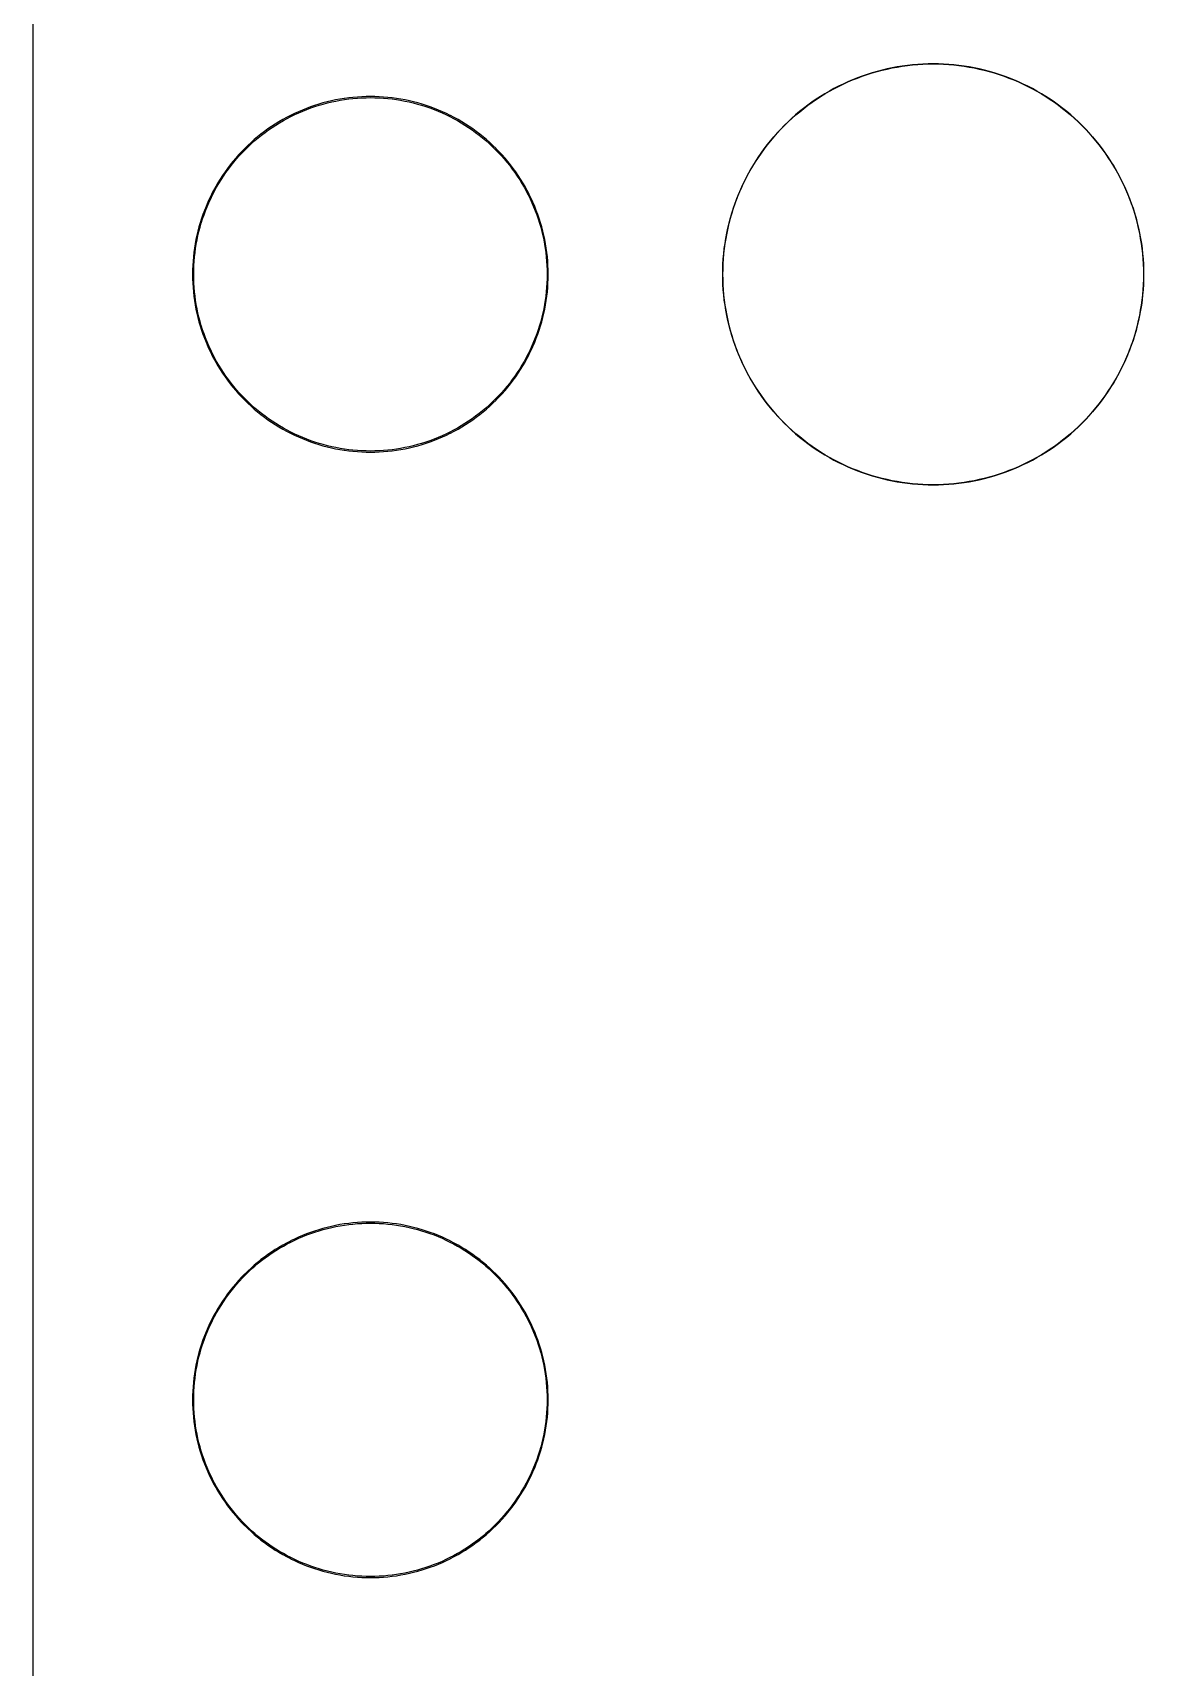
# Model space of a CAD drawing. Extents: x 6 to 66, y 0 to 129.
# Drawn here: x 5.58 to 30.98, y 58.62 to 95.51 of the extents above; entities that cross this region are included whole.
import ezdxf

# ---------------------------------------------------------------- set-up
doc = ezdxf.new("R2010")
doc.units = 0

msp = doc.modelspace()

# ---------------------------------------------------------------- linework, layer by layer
at = {"color": 5, "true_color": 0x0000ff}
msp.add_polyline3d([(66.20408, 0.3175, 0), (66.20408, 128.81762, 0), (5.58393, 128.81762, 0), (5.58393, 0.3175, 0), (66.20408, 0.3175, 0)], close=True, dxfattribs=at)
at = {"color": 34, "true_color": 0x008000}
for points in [[(5.58394, 0.3175, 0), (66.20408, 0.3175, 0), (66.20408, 128.81762, 0), (5.58394, 128.81762, 0), (5.58394, 0.3175, 0)], [(25.78734, 94.80727, 0), (25.67076, 94.80296, 0), (25.55443, 94.79584, 0), (25.43835, 94.78594, 0), (25.32253, 94.77298, 0), (25.20696, 94.75749, 0), (25.20656, 94.75743, 0), (25.09191, 94.73895, 0), (25.09189, 94.73895, 0), (25.0915, 94.73888, 0), (24.97695, 94.71755, 0), (24.8629, 94.69342, 0), (24.74936, 94.66649, 0), (24.63659, 94.63678, 0), (24.52457, 94.60426, 0), (24.41357, 94.56896, 0), (24.30334, 94.53111, 0), (24.19412, 94.49047, 0), (24.08566, 94.44704, 0), (23.97873, 94.40132, 0), (23.87255, 94.3528, 0), (23.76791, 94.3015, 0), (23.76755, 94.30132, 0), (23.66392, 94.24772, 0), (23.56181, 94.19133, 0), (23.46123, 94.13266, 0), (23.36191, 94.0717, 0), (23.26412, 94.00795, 0), (23.16811, 93.94216, 0), (23.07362, 93.87383, 0), (22.98091, 93.80322, 0), (22.88973, 93.73032, 0), (22.80057, 93.65539, 0), (22.7132, 93.57818, 0), (22.62785, 93.49868, 0), (22.54429, 93.4174, 0), (22.54401, 93.41712, 0), (22.46273, 93.33355, 0), (22.38323, 93.24821, 0), (22.30601, 93.16083, 0), (22.23108, 93.07168, 0), (22.15818, 92.98049, 0), (22.08757, 92.88778, 0), (22.01924, 92.79329, 0), (21.95346, 92.69728, 0), (21.8897, 92.59949, 0), (21.82874, 92.50018, 0), (21.77007, 92.39959, 0), (21.71368, 92.29748, 0), (21.7135, 92.29713, 0), (21.66009, 92.19385, 0), (21.65991, 92.1935, 0), (21.6086, 92.08885, 0), (21.56009, 91.98268, 0), (21.51437, 91.87574, 0), (21.47093, 91.76729, 0), (21.43029, 91.65807, 0), (21.39245, 91.54783, 0), (21.35714, 91.43683, 0), (21.32463, 91.32482, 0), (21.29491, 91.21204, 0), (21.26799, 91.0985, 0), (21.24386, 90.98446, 0), (21.24379, 90.98407, 0), (21.22252, 90.8699, 0), (21.22246, 90.86951, 0), (21.22246, 90.86949, 0), (21.20398, 90.75484, 0), (21.20391, 90.75445, 0), (21.18842, 90.63888, 0), (21.17547, 90.52305, 0), (21.16556, 90.40698, 0), (21.15845, 90.29064, 0), (21.15413, 90.17406, 0), (21.15261, 90.05747, 0), (21.15413, 89.94089, 0), (21.15845, 89.8243, 0), (21.16556, 89.70797, 0), (21.17547, 89.59189, 0), (21.18842, 89.47607, 0), (21.20391, 89.3605, 0), (21.20398, 89.3601, 0), (21.22252, 89.24504, 0), (21.24386, 89.13049, 0), (21.26799, 89.01644, 0), (21.29491, 88.9029, 0), (21.32463, 88.79013, 0), (21.35714, 88.67811, 0), (21.39245, 88.56712, 0), (21.43029, 88.45688, 0), (21.47093, 88.34766, 0), (21.51437, 88.2392, 0), (21.56009, 88.13227, 0), (21.6086, 88.0261, 0), (21.60878, 88.02574, 0), (21.65991, 87.92145, 0), (21.66009, 87.92109, 0), (21.71368, 87.81746, 0), (21.77007, 87.71535, 0), (21.82874, 87.61477, 0), (21.8897, 87.51546, 0), (21.95346, 87.41767, 0), (22.01924, 87.32165, 0), (22.08757, 87.22717, 0), (22.15818, 87.13446, 0), (22.23108, 87.04327, 0), (22.30601, 86.95412, 0), (22.38323, 86.86674, 0), (22.46273, 86.7814, 0), (22.54401, 86.69783, 0), (22.54429, 86.69755, 0), (22.62785, 86.61627, 0), (22.7132, 86.53677, 0), (22.80057, 86.45955, 0), (22.88973, 86.38462, 0), (22.98091, 86.31172, 0), (23.07362, 86.24111, 0), (23.16811, 86.17279, 0), (23.26412, 86.107, 0), (23.36191, 86.04325, 0), (23.46123, 85.98229, 0), (23.56181, 85.92361, 0), (23.66392, 85.86722, 0), (23.66427, 85.86704, 0), (23.76755, 85.81363, 0), (23.76791, 85.81345, 0), (23.87255, 85.76214, 0), (23.97873, 85.71363, 0), (24.08566, 85.66791, 0), (24.19412, 85.62447, 0), (24.30334, 85.58383, 0), (24.41357, 85.54599, 0), (24.52457, 85.51068, 0), (24.63659, 85.47817, 0), (24.74936, 85.44845, 0), (24.8629, 85.42153, 0), (24.97695, 85.3974, 0), (25.0915, 85.37606, 0), (25.20656, 85.35752, 0), (25.20696, 85.35746, 0), (25.32253, 85.34196, 0), (25.43835, 85.32901, 0), (25.55443, 85.3191, 0), (25.67076, 85.31199, 0), (25.78734, 85.30767, 0), (25.90393, 85.30615, 0), (26.02052, 85.30767, 0), (26.1371, 85.31199, 0), (26.25344, 85.3191, 0), (26.36951, 85.32901, 0), (26.48534, 85.34196, 0), (26.60091, 85.35746, 0), (26.6013, 85.35752, 0), (26.71636, 85.37606, 0), (26.83092, 85.3974, 0), (26.94496, 85.42153, 0), (27.0585, 85.44845, 0), (27.17128, 85.47817, 0), (27.28329, 85.51068, 0), (27.39429, 85.54599, 0), (27.50452, 85.58383, 0), (27.61374, 85.62447, 0), (27.7222, 85.66791, 0), (27.82914, 85.71363, 0), (27.93531, 85.76214, 0), (28.03996, 85.81345, 0), (28.04031, 85.81363, 0), (28.14359, 85.86704, 0), (28.14394, 85.86722, 0), (28.24605, 85.92361, 0), (28.34663, 85.98229, 0), (28.44595, 86.04325, 0), (28.54374, 86.107, 0), (28.63975, 86.17279, 0), (28.73424, 86.24111, 0), (28.82695, 86.31172, 0), (28.91813, 86.38462, 0), (29.00729, 86.45955, 0), (29.09466, 86.53677, 0), (29.18001, 86.61627, 0), (29.26357, 86.69755, 0), (29.26385, 86.69783, 0), (29.34513, 86.7814, 0), (29.42464, 86.86674, 0), (29.50185, 86.95412, 0), (29.57678, 87.04327, 0), (29.64968, 87.13446, 0), (29.72029, 87.22717, 0), (29.78862, 87.32165, 0), (29.8544, 87.41767, 0), (29.91816, 87.51546, 0), (29.97912, 87.61477, 0), (30.03779, 87.71535, 0), (30.09418, 87.81746, 0), (30.14777, 87.92109, 0), (30.14795, 87.92145, 0), (30.19908, 88.02574, 0), (30.19926, 88.0261, 0), (30.24778, 88.13227, 0), (30.2935, 88.2392, 0), (30.33693, 88.34766, 0), (30.37757, 88.45688, 0), (30.41542, 88.56712, 0), (30.45072, 88.67811, 0), (30.48323, 88.79013, 0), (30.51295, 88.9029, 0), (30.53988, 89.01644, 0), (30.56401, 89.13049, 0), (30.58534, 89.24504, 0), (30.58541, 89.24543, 0), (30.58541, 89.24545, 0), (30.60388, 89.3601, 0), (30.60395, 89.3605, 0), (30.61944, 89.47607, 0), (30.6324, 89.59189, 0), (30.6423, 89.70797, 0), (30.64941, 89.8243, 0), (30.65373, 89.94089, 0), (30.65526, 90.05747, 0), (30.65373, 90.17406, 0), (30.64941, 90.29064, 0), (30.6423, 90.40698, 0), (30.6324, 90.52305, 0), (30.61944, 90.63888, 0), (30.60395, 90.75445, 0), (30.60388, 90.75484, 0), (30.58541, 90.86949, 0), (30.58541, 90.86951, 0), (30.58534, 90.8699, 0), (30.56401, 90.98446, 0), (30.53988, 91.0985, 0), (30.51295, 91.21204, 0), (30.48323, 91.32482, 0), (30.45072, 91.43683, 0), (30.41542, 91.54783, 0), (30.37757, 91.65807, 0), (30.33693, 91.76729, 0), (30.2935, 91.87574, 0), (30.24778, 91.98268, 0), (30.19926, 92.08885, 0), (30.14795, 92.1935, 0), (30.14777, 92.19385, 0), (30.09436, 92.29713, 0), (30.09418, 92.29748, 0), (30.03779, 92.39959, 0), (29.97912, 92.50018, 0), (29.91816, 92.59949, 0), (29.8544, 92.69728, 0), (29.78862, 92.79329, 0), (29.72029, 92.88778, 0), (29.64968, 92.98049, 0), (29.57678, 93.07168, 0), (29.50185, 93.16083, 0), (29.42464, 93.24821, 0), (29.34513, 93.33355, 0), (29.26385, 93.41712, 0), (29.26357, 93.4174, 0), (29.18001, 93.49868, 0), (29.09466, 93.57818, 0), (29.00729, 93.65539, 0), (28.91813, 93.73032, 0), (28.82695, 93.80322, 0), (28.73424, 93.87383, 0), (28.63975, 93.94216, 0), (28.54374, 94.00795, 0), (28.44595, 94.0717, 0), (28.34663, 94.13266, 0), (28.24605, 94.19133, 0), (28.14394, 94.24772, 0), (28.04031, 94.30132, 0), (28.03996, 94.3015, 0), (27.93531, 94.3528, 0), (27.82914, 94.40132, 0), (27.7222, 94.44704, 0), (27.61374, 94.49047, 0), (27.50452, 94.53111, 0), (27.39429, 94.56896, 0), (27.28329, 94.60426, 0), (27.17128, 94.63678, 0), (27.0585, 94.66649, 0), (26.94496, 94.69342, 0), (26.83092, 94.71755, 0), (26.71636, 94.73888, 0), (26.71597, 94.73895, 0), (26.71595, 94.73895, 0), (26.6013, 94.75743, 0), (26.60091, 94.75749, 0), (26.48534, 94.77298, 0), (26.36951, 94.78594, 0), (26.25344, 94.79584, 0), (26.1371, 94.80296, 0), (26.02052, 94.80727, 0), (25.90393, 94.8088, 0), (25.78734, 94.80727, 0)], [(26.1371, 85.31453, 0), (26.02052, 85.31021, 0), (25.90393, 85.30869, 0), (25.78734, 85.31021, 0), (25.67076, 85.31453, 0), (25.55443, 85.32164, 0), (25.43835, 85.33155, 0), (25.32253, 85.3445, 0), (25.20696, 85.36, 0), (25.20694, 85.36, 0), (25.09229, 85.37848, 0), (24.97773, 85.39981, 0), (24.86369, 85.42394, 0), (24.75015, 85.45087, 0), (24.63737, 85.48058, 0), (24.52536, 85.5131, 0), (24.41436, 85.5484, 0), (24.30412, 85.58625, 0), (24.1949, 85.62689, 0), (24.08645, 85.67032, 0), (23.97951, 85.71604, 0), (23.87334, 85.76456, 0), (23.76892, 85.81575, 0), (23.66541, 85.86928, 0), (23.56331, 85.92567, 0), (23.46272, 85.98434, 0), (23.36341, 86.0453, 0), (23.26562, 86.10905, 0), (23.16961, 86.17484, 0), (23.07512, 86.24317, 0), (22.98241, 86.31378, 0), (22.89122, 86.38668, 0), (22.80207, 86.46161, 0), (22.71469, 86.53882, 0), (22.62935, 86.61832, 0), (22.54592, 86.69946, 0), (22.46478, 86.78289, 0), (22.38528, 86.86823, 0), (22.30806, 86.95561, 0), (22.23313, 87.04476, 0), (22.16024, 87.13595, 0), (22.08962, 87.22866, 0), (22.0213, 87.32315, 0), (21.95551, 87.41916, 0), (21.89176, 87.51695, 0), (21.8308, 87.61626, 0), (21.77212, 87.71685, 0), (21.71574, 87.81896, 0), (21.66221, 87.92246, 0), (21.61101, 88.02688, 0), (21.5625, 88.13305, 0), (21.51678, 88.23999, 0), (21.47335, 88.34845, 0), (21.43271, 88.45767, 0), (21.39486, 88.5679, 0), (21.35955, 88.6789, 0), (21.32704, 88.79091, 0), (21.29732, 88.90369, 0), (21.2704, 89.01723, 0), (21.24627, 89.13127, 0), (21.225, 89.24543, 0), (21.22493, 89.24583, 0), (21.20646, 89.36048, 0), (21.20646, 89.3605, 0), (21.19096, 89.47607, 0), (21.17801, 89.59189, 0), (21.1681, 89.70797, 0), (21.16099, 89.8243, 0), (21.15667, 89.94089, 0), (21.15515, 90.05747, 0), (21.15667, 90.17406, 0), (21.16099, 90.29064, 0), (21.1681, 90.40698, 0), (21.17801, 90.52305, 0), (21.19096, 90.63888, 0), (21.20646, 90.75445, 0), (21.20646, 90.75447, 0), (21.22493, 90.86912, 0), (21.24627, 90.98367, 0), (21.2704, 91.09772, 0), (21.29732, 91.21126, 0), (21.32704, 91.32403, 0), (21.35955, 91.43605, 0), (21.39486, 91.54704, 0), (21.43271, 91.65728, 0), (21.47335, 91.7665, 0), (21.51678, 91.87496, 0), (21.5625, 91.98189, 0), (21.61101, 92.08806, 0), (21.6623, 92.19267, 0), (21.71574, 92.29599, 0), (21.77212, 92.3981, 0), (21.8308, 92.49868, 0), (21.89176, 92.598, 0), (21.95551, 92.69579, 0), (22.0213, 92.7918, 0), (22.08962, 92.88629, 0), (22.16024, 92.979, 0), (22.23312, 93.07017, 0), (22.23313, 93.07018, 0), (22.30806, 93.15934, 0), (22.38528, 93.24671, 0), (22.46478, 93.33206, 0), (22.54592, 93.41548, 0), (22.62935, 93.49662, 0), (22.71469, 93.57612, 0), (22.80207, 93.65334, 0), (22.89122, 93.72827, 0), (22.98241, 93.80117, 0), (23.07512, 93.87178, 0), (23.16961, 93.94011, 0), (23.26562, 94.00589, 0), (23.36341, 94.06965, 0), (23.46272, 94.13061, 0), (23.56331, 94.18928, 0), (23.66541, 94.24567, 0), (23.76892, 94.29919, 0), (23.87334, 94.35039, 0), (23.97951, 94.3989, 0), (24.08645, 94.44462, 0), (24.1949, 94.48806, 0), (24.30412, 94.5287, 0), (24.41436, 94.56654, 0), (24.52536, 94.60185, 0), (24.63737, 94.63436, 0), (24.75015, 94.66408, 0), (24.86369, 94.691, 0), (24.97773, 94.71513, 0), (25.09229, 94.73647, 0), (25.20706, 94.75496, 0), (25.32253, 94.77044, 0), (25.43835, 94.7834, 0), (25.55443, 94.7933, 0), (25.67076, 94.80041, 0), (25.78734, 94.80473, 0), (25.90393, 94.80626, 0), (26.02052, 94.80473, 0), (26.1371, 94.80041, 0), (26.25344, 94.7933, 0), (26.36951, 94.7834, 0), (26.48534, 94.77044, 0), (26.60075, 94.75497, 0), (26.71558, 94.73647, 0), (26.83013, 94.71513, 0), (26.94418, 94.691, 0), (27.05771, 94.66408, 0), (27.17049, 94.63436, 0), (27.2825, 94.60185, 0), (27.3935, 94.56654, 0), (27.50374, 94.5287, 0), (27.61296, 94.48806, 0), (27.72142, 94.44462, 0), (27.82835, 94.3989, 0), (27.93452, 94.35039, 0), (28.03917, 94.29908, 0), (28.14245, 94.24567, 0), (28.24456, 94.18928, 0), (28.34514, 94.13061, 0), (28.44445, 94.06965, 0), (28.54224, 94.00589, 0), (28.63826, 93.94011, 0), (28.73274, 93.87178, 0), (28.82545, 93.80117, 0), (28.91664, 93.72827, 0), (29.00579, 93.65334, 0), (29.09317, 93.57612, 0), (29.17851, 93.49662, 0), (29.26194, 93.41548, 0), (29.34308, 93.33206, 0), (29.42258, 93.24671, 0), (29.4998, 93.15934, 0), (29.57473, 93.07018, 0), (29.57474, 93.07017, 0), (29.64763, 92.979, 0), (29.71824, 92.88629, 0), (29.78656, 92.7918, 0), (29.85235, 92.69579, 0), (29.9161, 92.598, 0), (29.97706, 92.49868, 0), (30.03574, 92.3981, 0), (30.09213, 92.29599, 0), (30.14556, 92.19267, 0), (30.19685, 92.08806, 0), (30.24536, 91.98189, 0), (30.29108, 91.87496, 0), (30.33452, 91.7665, 0), (30.37516, 91.65728, 0), (30.413, 91.54704, 0), (30.44831, 91.43605, 0), (30.48082, 91.32403, 0), (30.51054, 91.21126, 0), (30.53746, 91.09772, 0), (30.56159, 90.98367, 0), (30.58293, 90.86912, 0), (30.60142, 90.75435, 0), (30.6169, 90.63888, 0), (30.62985, 90.52305, 0), (30.63976, 90.40698, 0), (30.64687, 90.29064, 0), (30.65119, 90.17406, 0), (30.65271, 90.05747, 0), (30.65119, 89.94089, 0), (30.64687, 89.8243, 0), (30.63976, 89.70797, 0), (30.62985, 89.59189, 0), (30.6169, 89.47607, 0), (30.60141, 89.3605, 0), (30.60141, 89.36048, 0), (30.58293, 89.24583, 0), (30.58286, 89.24543, 0), (30.56159, 89.13127, 0), (30.53746, 89.01723, 0), (30.51054, 88.90369, 0), (30.48082, 88.79091, 0), (30.44831, 88.6789, 0), (30.413, 88.5679, 0), (30.37516, 88.45767, 0), (30.33452, 88.34845, 0), (30.29108, 88.23999, 0), (30.24536, 88.13305, 0), (30.19685, 88.02688, 0), (30.14565, 87.92246, 0), (30.09213, 87.81896, 0), (30.03574, 87.71685, 0), (29.97706, 87.61626, 0), (29.9161, 87.51695, 0), (29.85235, 87.41916, 0), (29.78656, 87.32315, 0), (29.71824, 87.22866, 0), (29.64763, 87.13595, 0), (29.57473, 87.04476, 0), (29.4998, 86.95561, 0), (29.42258, 86.86823, 0), (29.34308, 86.78289, 0), (29.26194, 86.69946, 0), (29.17851, 86.61832, 0), (29.09317, 86.53882, 0), (29.00579, 86.46161, 0), (28.91664, 86.38668, 0), (28.82545, 86.31378, 0), (28.73274, 86.24317, 0), (28.63826, 86.17484, 0), (28.54224, 86.10905, 0), (28.44445, 86.0453, 0), (28.34514, 85.98434, 0), (28.24456, 85.92567, 0), (28.14245, 85.86928, 0), (28.03913, 85.81584, 0), (27.93452, 85.76456, 0), (27.82835, 85.71604, 0), (27.72142, 85.67032, 0), (27.61296, 85.62689, 0), (27.50374, 85.58625, 0), (27.3935, 85.5484, 0), (27.2825, 85.5131, 0), (27.17049, 85.48058, 0), (27.05771, 85.45087, 0), (26.94418, 85.42394, 0), (26.83013, 85.39981, 0), (26.71558, 85.37848, 0), (26.60093, 85.36, 0), (26.60091, 85.36, 0), (26.48534, 85.3445, 0), (26.36951, 85.33155, 0), (26.25344, 85.32164, 0), (26.1371, 85.31453, 0)], [(13.10589, 94.06889, 0), (13.00759, 94.06534, 0), (12.9098, 94.05924, 0), (12.81175, 94.05086, 0), (12.71422, 94.04019, 0), (12.61694, 94.02699, 0), (12.61301, 94.02636, 0), (12.51624, 94.01062, 0), (12.41972, 93.99258, 0), (12.32371, 93.97226, 0), (12.2282, 93.94966, 0), (12.13321, 93.92476, 0), (12.03897, 93.89733, 0), (11.94525, 93.86761, 0), (11.85254, 93.83561, 0), (11.76033, 93.80157, 0), (11.6694, 93.765, 0), (11.57898, 93.72639, 0), (11.48982, 93.6855, 0), (11.40169, 93.64232, 0), (11.39815, 93.64051, 0), (11.31077, 93.5953, 0), (11.22492, 93.54806, 0), (11.14008, 93.49878, 0), (11.05652, 93.44722, 0), (10.97422, 93.39362, 0), (10.89319, 93.338, 0), (10.81369, 93.28059, 0), (10.73546, 93.22116, 0), (10.65901, 93.15969, 0), (10.58382, 93.0967, 0), (10.51016, 93.03142, 0), (10.43828, 92.96462, 0), (10.36792, 92.89629, 0), (10.36511, 92.89348, 0), (10.29679, 92.82312, 0), (10.22997, 92.75124, 0), (10.16471, 92.67758, 0), (10.10171, 92.6024, 0), (10.04025, 92.52594, 0), (9.98081, 92.44771, 0), (9.92341, 92.36821, 0), (9.86778, 92.28718, 0), (9.81419, 92.20489, 0), (9.76262, 92.12132, 0), (9.71335, 92.03649, 0), (9.6661, 91.95063, 0), (9.66599, 91.95042, 0), (9.62088, 91.86326, 0), (9.61909, 91.85972, 0), (9.57591, 91.77158, 0), (9.53501, 91.68243, 0), (9.4964, 91.592, 0), (9.45983, 91.50107, 0), (9.42578, 91.40887, 0), (9.39378, 91.31616, 0), (9.36407, 91.22243, 0), (9.33663, 91.1282, 0), (9.31175, 91.0332, 0), (9.28914, 90.9377, 0), (9.26882, 90.84169, 0), (9.25079, 90.74517, 0), (9.23504, 90.64839, 0), (9.23442, 90.64447, 0), (9.2212, 90.54718, 0), (9.21054, 90.44965, 0), (9.20215, 90.35161, 0), (9.19605, 90.25382, 0), (9.19251, 90.15552, 0), (9.19124, 90.05747, 0), (9.19251, 89.95943, 0), (9.19605, 89.86113, 0), (9.20215, 89.76334, 0), (9.21054, 89.6653, 0), (9.2212, 89.56776, 0), (9.23442, 89.47048, 0), (9.23504, 89.46655, 0), (9.25079, 89.36978, 0), (9.26882, 89.27326, 0), (9.28914, 89.17725, 0), (9.31175, 89.08174, 0), (9.33663, 88.98675, 0), (9.36407, 88.89251, 0), (9.39378, 88.79879, 0), (9.42578, 88.70608, 0), (9.45983, 88.61388, 0), (9.4964, 88.52294, 0), (9.53501, 88.43252, 0), (9.57591, 88.34337, 0), (9.61909, 88.25523, 0), (9.62088, 88.25169, 0), (9.6661, 88.16431, 0), (9.71335, 88.07846, 0), (9.76262, 87.99362, 0), (9.81419, 87.91006, 0), (9.86778, 87.82776, 0), (9.92341, 87.74674, 0), (9.98081, 87.66723, 0), (10.04025, 87.589, 0), (10.10171, 87.51255, 0), (10.10173, 87.51253, 0), (10.16471, 87.43736, 0), (10.22997, 87.3637, 0), (10.29679, 87.29182, 0), (10.36511, 87.22146, 0), (10.36792, 87.21865, 0), (10.43828, 87.15033, 0), (10.51016, 87.08353, 0), (10.58382, 87.01825, 0), (10.65901, 86.95526, 0), (10.73546, 86.89379, 0), (10.81369, 86.83435, 0), (10.89319, 86.77695, 0), (10.97422, 86.72132, 0), (11.05652, 86.66773, 0), (11.14008, 86.61617, 0), (11.22492, 86.56689, 0), (11.31077, 86.51965, 0), (11.39815, 86.47443, 0), (11.40169, 86.47263, 0), (11.48982, 86.42945, 0), (11.57898, 86.38856, 0), (11.6694, 86.34995, 0), (11.76033, 86.31337, 0), (11.85254, 86.27934, 0), (11.94525, 86.24733, 0), (12.03897, 86.21761, 0), (12.13321, 86.19018, 0), (12.2282, 86.16529, 0), (12.32371, 86.14268, 0), (12.41972, 86.12236, 0), (12.51624, 86.10433, 0), (12.61301, 86.08858, 0), (12.61694, 86.08796, 0), (12.71422, 86.07475, 0), (12.81175, 86.06409, 0), (12.9098, 86.0557, 0), (13.00759, 86.04961, 0), (13.10589, 86.04605, 0), (13.20393, 86.04478, 0), (13.30198, 86.04605, 0), (13.40027, 86.04961, 0), (13.49806, 86.0557, 0), (13.59611, 86.06409, 0), (13.69364, 86.07475, 0), (13.79093, 86.08796, 0), (13.79485, 86.08858, 0), (13.89162, 86.10433, 0), (13.98814, 86.12236, 0), (14.08416, 86.14268, 0), (14.17966, 86.16529, 0), (14.27466, 86.19018, 0), (14.36889, 86.21761, 0), (14.46262, 86.24733, 0), (14.55533, 86.27934, 0), (14.64753, 86.31337, 0), (14.73846, 86.34995, 0), (14.82888, 86.38856, 0), (14.91804, 86.42945, 0), (15.00618, 86.47263, 0), (15.00972, 86.47443, 0), (15.09709, 86.51965, 0), (15.18294, 86.56689, 0), (15.26778, 86.61617, 0), (15.35135, 86.66773, 0), (15.43364, 86.72132, 0), (15.51467, 86.77695, 0), (15.59417, 86.83435, 0), (15.6724, 86.89379, 0), (15.74886, 86.95526, 0), (15.82404, 87.01825, 0), (15.8977, 87.08353, 0), (15.96958, 87.15033, 0), (16.03994, 87.21865, 0), (16.04275, 87.22146, 0), (16.11108, 87.29182, 0), (16.17787, 87.3637, 0), (16.24316, 87.43736, 0), (16.30612, 87.51253, 0), (16.30614, 87.51255, 0), (16.36761, 87.589, 0), (16.42705, 87.66723, 0), (16.48445, 87.74674, 0), (16.54008, 87.82776, 0), (16.59368, 87.91006, 0), (16.64524, 87.99362, 0), (16.69451, 88.07846, 0), (16.74176, 88.16431, 0), (16.78697, 88.25169, 0), (16.78877, 88.25523, 0), (16.83195, 88.34337, 0), (16.87285, 88.43252, 0), (16.91146, 88.52294, 0), (16.94803, 88.61388, 0), (16.98207, 88.70608, 0), (17.01407, 88.79879, 0), (17.04379, 88.89251, 0), (17.07122, 88.98675, 0), (17.09611, 89.08174, 0), (17.11872, 89.17725, 0), (17.13904, 89.27326, 0), (17.15707, 89.36978, 0), (17.17282, 89.46655, 0), (17.17344, 89.47048, 0), (17.18665, 89.56776, 0), (17.19732, 89.6653, 0), (17.2057, 89.76334, 0), (17.2118, 89.86113, 0), (17.21535, 89.95943, 0), (17.21662, 90.05747, 0), (17.21535, 90.15552, 0), (17.2118, 90.25382, 0), (17.2057, 90.35161, 0), (17.19732, 90.44965, 0), (17.18665, 90.54718, 0), (17.17344, 90.64447, 0), (17.17282, 90.64839, 0), (17.15707, 90.74517, 0), (17.13904, 90.84169, 0), (17.11872, 90.9377, 0), (17.09611, 91.0332, 0), (17.07122, 91.1282, 0), (17.04379, 91.22243, 0), (17.01407, 91.31616, 0), (16.98207, 91.40887, 0), (16.94803, 91.50107, 0), (16.91146, 91.592, 0), (16.87285, 91.68243, 0), (16.83195, 91.77158, 0), (16.78877, 91.85972, 0), (16.78697, 91.86326, 0), (16.74187, 91.95042, 0), (16.74176, 91.95063, 0), (16.69451, 92.03649, 0), (16.64524, 92.12132, 0), (16.59368, 92.20489, 0), (16.54008, 92.28718, 0), (16.48445, 92.36821, 0), (16.42705, 92.44771, 0), (16.36761, 92.52594, 0), (16.30614, 92.6024, 0), (16.24316, 92.67758, 0), (16.17787, 92.75124, 0), (16.11108, 92.82312, 0), (16.04275, 92.89348, 0), (16.03994, 92.89629, 0), (15.96958, 92.96462, 0), (15.8977, 93.03142, 0), (15.82404, 93.0967, 0), (15.74886, 93.15969, 0), (15.6724, 93.22116, 0), (15.59417, 93.28059, 0), (15.51467, 93.338, 0), (15.43364, 93.39362, 0), (15.35135, 93.44722, 0), (15.26778, 93.49878, 0), (15.18294, 93.54806, 0), (15.09709, 93.5953, 0), (15.00972, 93.64051, 0), (15.00618, 93.64232, 0), (14.91804, 93.6855, 0), (14.82888, 93.72639, 0), (14.73846, 93.765, 0), (14.64753, 93.80157, 0), (14.55533, 93.83561, 0), (14.46262, 93.86761, 0), (14.36889, 93.89733, 0), (14.27466, 93.92476, 0), (14.17966, 93.94966, 0), (14.08416, 93.97226, 0), (13.98814, 93.99258, 0), (13.89162, 94.01062, 0), (13.79485, 94.02636, 0), (13.79093, 94.02699, 0), (13.69364, 94.04019, 0), (13.59611, 94.05086, 0), (13.49806, 94.05924, 0), (13.40027, 94.06534, 0), (13.30198, 94.06889, 0), (13.20393, 94.07016, 0), (13.10589, 94.06889, 0)], [(13.40027, 86.07501, 0), (13.30198, 86.07145, 0), (13.20393, 86.07018, 0), (13.10589, 86.07145, 0), (13.00759, 86.07501, 0), (12.9098, 86.0811, 0), (12.81175, 86.08949, 0), (12.71422, 86.10015, 0), (12.61761, 86.11327, 0), (12.52409, 86.12849, 0), (12.42757, 86.14652, 0), (12.33156, 86.16684, 0), (12.23605, 86.18945, 0), (12.14106, 86.21434, 0), (12.04682, 86.24177, 0), (11.9531, 86.27149, 0), (11.86039, 86.30349, 0), (11.76818, 86.33753, 0), (11.67725, 86.37411, 0), (11.58683, 86.41271, 0), (11.49767, 86.45361, 0), (11.41034, 86.4964, 0), (11.3257, 86.5402, 0), (11.23985, 86.58744, 0), (11.15501, 86.63672, 0), (11.07145, 86.68828, 0), (10.98915, 86.74187, 0), (10.90812, 86.7975, 0), (10.82862, 86.8549, 0), (10.75039, 86.91434, 0), (10.67394, 86.97581, 0), (10.59875, 87.0388, 0), (10.52509, 87.10408, 0), (10.45321, 87.17088, 0), (10.38428, 87.23782, 0), (10.31734, 87.30675, 0), (10.25053, 87.37863, 0), (10.18526, 87.45229, 0), (10.12226, 87.52748, 0), (10.0608, 87.60393, 0), (10.00136, 87.68216, 0), (9.94396, 87.76167, 0), (9.88833, 87.84269, 0), (9.83474, 87.92499, 0), (9.78317, 88.00855, 0), (9.7339, 88.09339, 0), (9.68665, 88.17924, 0), (9.64304, 88.26351, 0), (9.60007, 88.35122, 0), (9.55917, 88.44037, 0), (9.52056, 88.53079, 0), (9.48399, 88.62173, 0), (9.44994, 88.71393, 0), (9.41794, 88.80664, 0), (9.38823, 88.90036, 0), (9.36079, 88.9946, 0), (9.33591, 89.08959, 0), (9.3133, 89.1851, 0), (9.29298, 89.28111, 0), (9.27495, 89.37763, 0), (9.25973, 89.47115, 0), (9.24661, 89.56776, 0), (9.23593, 89.6653, 0), (9.22756, 89.76334, 0), (9.22147, 89.86113, 0), (9.21791, 89.95943, 0), (9.21664, 90.05747, 0), (9.21791, 90.15552, 0), (9.22147, 90.25382, 0), (9.22756, 90.35161, 0), (9.23593, 90.44965, 0), (9.24661, 90.54718, 0), (9.25972, 90.64374, 0), (9.27495, 90.73732, 0), (9.29298, 90.83384, 0), (9.3133, 90.92985, 0), (9.33591, 91.02535, 0), (9.36079, 91.12035, 0), (9.38823, 91.21458, 0), (9.41794, 91.30831, 0), (9.44994, 91.40102, 0), (9.48399, 91.49322, 0), (9.52056, 91.58415, 0), (9.55917, 91.67458, 0), (9.60007, 91.76373, 0), (9.64303, 91.85143, 0), (9.68665, 91.9357, 0), (9.7339, 92.02156, 0), (9.78317, 92.10639, 0), (9.83474, 92.18996, 0), (9.88833, 92.27225, 0), (9.94396, 92.35328, 0), (10.00136, 92.43278, 0), (10.0608, 92.51101, 0), (10.12226, 92.58747, 0), (10.18526, 92.66265, 0), (10.25053, 92.73631, 0), (10.31734, 92.80819, 0), (10.38428, 92.87713, 0), (10.45321, 92.94407, 0), (10.52509, 93.01087, 0), (10.59875, 93.07615, 0), (10.67394, 93.13914, 0), (10.75039, 93.20061, 0), (10.82862, 93.26004, 0), (10.90812, 93.31745, 0), (10.98915, 93.37307, 0), (11.07145, 93.42667, 0), (11.15501, 93.47823, 0), (11.23985, 93.52751, 0), (11.3257, 93.57475, 0), (11.41069, 93.61872, 0), (11.49767, 93.66134, 0), (11.58683, 93.70223, 0), (11.67725, 93.74084, 0), (11.76818, 93.77742, 0), (11.86039, 93.81145, 0), (11.9531, 93.84346, 0), (12.04682, 93.87317, 0), (12.14106, 93.90061, 0), (12.23605, 93.9255, 0), (12.33156, 93.9481, 0), (12.42757, 93.96842, 0), (12.52409, 93.98646, 0), (12.61761, 94.00168, 0), (12.71422, 94.01479, 0), (12.81175, 94.02546, 0), (12.9098, 94.03384, 0), (13.00759, 94.03994, 0), (13.10589, 94.0435, 0), (13.20393, 94.04477, 0), (13.30198, 94.0435, 0), (13.40027, 94.03994, 0), (13.49806, 94.03384, 0), (13.59611, 94.02546, 0), (13.69364, 94.01479, 0), (13.7902, 94.00169, 0), (13.88377, 93.98646, 0), (13.98029, 93.96842, 0), (14.07631, 93.9481, 0), (14.17181, 93.9255, 0), (14.26681, 93.90061, 0), (14.36104, 93.87317, 0), (14.45477, 93.84346, 0), (14.54748, 93.81145, 0), (14.63968, 93.77742, 0), (14.73061, 93.74084, 0), (14.82103, 93.70223, 0), (14.91019, 93.66134, 0), (14.99718, 93.61873, 0), (15.08216, 93.57475, 0), (15.16801, 93.52751, 0), (15.25285, 93.47823, 0), (15.33642, 93.42667, 0), (15.41871, 93.37307, 0), (15.49974, 93.31745, 0), (15.57924, 93.26004, 0), (15.65747, 93.20061, 0), (15.73393, 93.13914, 0), (15.80911, 93.07615, 0), (15.88277, 93.01087, 0), (15.95465, 92.94407, 0), (16.02358, 92.87712, 0), (16.09053, 92.80819, 0), (16.15733, 92.73631, 0), (16.22261, 92.66265, 0), (16.28559, 92.58747, 0), (16.34706, 92.51101, 0), (16.4065, 92.43278, 0), (16.4639, 92.35328, 0), (16.51953, 92.27225, 0), (16.57313, 92.18996, 0), (16.62469, 92.10639, 0), (16.67396, 92.02156, 0), (16.72121, 91.9357, 0), (16.76519, 91.85072, 0), (16.8078, 91.76373, 0), (16.84869, 91.67458, 0), (16.8873, 91.58415, 0), (16.92387, 91.49322, 0), (16.9579, 91.40102, 0), (16.9899, 91.30831, 0), (17.01963, 91.21458, 0), (17.04705, 91.12035, 0), (17.07196, 91.02535, 0), (17.09456, 90.92985, 0), (17.11488, 90.83384, 0), (17.13291, 90.73732, 0), (17.14814, 90.64374, 0), (17.16125, 90.54718, 0), (17.17192, 90.44965, 0), (17.1803, 90.35161, 0), (17.1864, 90.25382, 0), (17.18995, 90.15552, 0), (17.19122, 90.05747, 0), (17.18995, 89.95943, 0), (17.1864, 89.86113, 0), (17.1803, 89.76334, 0), (17.17192, 89.6653, 0), (17.16125, 89.56776, 0), (17.14813, 89.47115, 0), (17.13291, 89.37763, 0), (17.11488, 89.28111, 0), (17.09456, 89.1851, 0), (17.07196, 89.08959, 0), (17.04705, 88.9946, 0), (17.01963, 88.90036, 0), (16.9899, 88.80664, 0), (16.9579, 88.71393, 0), (16.92387, 88.62173, 0), (16.8873, 88.53079, 0), (16.84869, 88.44037, 0), (16.8078, 88.35122, 0), (16.76518, 88.26423, 0), (16.72121, 88.17924, 0), (16.67396, 88.09339, 0), (16.62469, 88.00855, 0), (16.57313, 87.92499, 0), (16.51953, 87.84269, 0), (16.4639, 87.76167, 0), (16.4065, 87.68216, 0), (16.34706, 87.60393, 0), (16.28559, 87.52748, 0), (16.22261, 87.45229, 0), (16.15733, 87.37863, 0), (16.09053, 87.30675, 0), (16.02359, 87.23782, 0), (15.95465, 87.17088, 0), (15.88277, 87.10408, 0), (15.80911, 87.0388, 0), (15.73393, 86.97581, 0), (15.65747, 86.91434, 0), (15.57924, 86.8549, 0), (15.49974, 86.7975, 0), (15.41871, 86.74187, 0), (15.33642, 86.68828, 0), (15.25285, 86.63672, 0), (15.16801, 86.58744, 0), (15.08216, 86.5402, 0), (14.99753, 86.4964, 0), (14.91019, 86.45361, 0), (14.82103, 86.41271, 0), (14.73061, 86.37411, 0), (14.63968, 86.33753, 0), (14.54748, 86.30349, 0), (14.45477, 86.27149, 0), (14.36104, 86.24177, 0), (14.26681, 86.21434, 0), (14.17181, 86.18945, 0), (14.07631, 86.16684, 0), (13.98029, 86.14652, 0), (13.88377, 86.12849, 0), (13.7902, 86.11326, 0), (13.69364, 86.10015, 0), (13.59611, 86.08949, 0), (13.49806, 86.0811, 0), (13.40027, 86.07501, 0)], [(13.10589, 68.66889, 0), (13.00759, 68.66534, 0), (12.9098, 68.65924, 0), (12.81175, 68.65085, 0), (12.71422, 68.64019, 0), (12.61694, 68.62698, 0), (12.61301, 68.62636, 0), (12.51624, 68.61062, 0), (12.41972, 68.59258, 0), (12.32371, 68.57226, 0), (12.2282, 68.54966, 0), (12.13321, 68.52476, 0), (12.03897, 68.49733, 0), (11.94525, 68.4676, 0), (11.85254, 68.43561, 0), (11.76033, 68.40157, 0), (11.6694, 68.36499, 0), (11.57898, 68.32639, 0), (11.48982, 68.2855, 0), (11.40169, 68.24232, 0), (11.39815, 68.24051, 0), (11.31077, 68.1953, 0), (11.22492, 68.14806, 0), (11.14008, 68.09878, 0), (11.05652, 68.04722, 0), (10.97422, 67.99362, 0), (10.89319, 67.938, 0), (10.81369, 67.88059, 0), (10.73546, 67.82116, 0), (10.65901, 67.75969, 0), (10.58382, 67.6967, 0), (10.51016, 67.63142, 0), (10.43828, 67.56462, 0), (10.36792, 67.49629, 0), (10.36511, 67.49348, 0), (10.29679, 67.42312, 0), (10.22997, 67.35124, 0), (10.16471, 67.27758, 0), (10.10171, 67.2024, 0), (10.04025, 67.12594, 0), (9.98081, 67.0477, 0), (9.92341, 66.96821, 0), (9.86778, 66.88718, 0), (9.81419, 66.80489, 0), (9.76262, 66.72132, 0), (9.71335, 66.63648, 0), (9.6661, 66.55063, 0), (9.62088, 66.46326, 0), (9.61909, 66.45972, 0), (9.57591, 66.37157, 0), (9.53501, 66.28243, 0), (9.4964, 66.19199, 0), (9.45983, 66.10107, 0), (9.42578, 66.00887, 0), (9.39378, 65.91616, 0), (9.36407, 65.82243, 0), (9.33663, 65.7282, 0), (9.31175, 65.6332, 0), (9.28914, 65.5377, 0), (9.26882, 65.44168, 0), (9.25079, 65.34517, 0), (9.23504, 65.24839, 0), (9.23442, 65.24447, 0), (9.2212, 65.14718, 0), (9.21054, 65.04965, 0), (9.20215, 64.95161, 0), (9.19605, 64.85382, 0), (9.19251, 64.75552, 0), (9.19124, 64.65747, 0), (9.19251, 64.55943, 0), (9.19605, 64.46113, 0), (9.20215, 64.36333, 0), (9.21054, 64.2653, 0), (9.2212, 64.16776, 0), (9.23442, 64.07048, 0), (9.23504, 64.06655, 0), (9.25079, 63.96978, 0), (9.26882, 63.87326, 0), (9.28914, 63.77725, 0), (9.31175, 63.68174, 0), (9.33663, 63.58675, 0), (9.36407, 63.49251, 0), (9.39378, 63.39879, 0), (9.42578, 63.30608, 0), (9.45983, 63.21388, 0), (9.4964, 63.12294, 0), (9.53501, 63.03252, 0), (9.57591, 62.94337, 0), (9.61909, 62.85523, 0), (9.62088, 62.85169, 0), (9.6661, 62.76431, 0), (9.71335, 62.67846, 0), (9.76262, 62.59362, 0), (9.81419, 62.51006, 0), (9.86778, 62.42776, 0), (9.92341, 62.34674, 0), (9.98081, 62.26723, 0), (10.04025, 62.189, 0), (10.10171, 62.11255, 0), (10.16471, 62.03736, 0), (10.22997, 61.9637, 0), (10.29679, 61.89182, 0), (10.36511, 61.82146, 0), (10.36792, 61.81865, 0), (10.43828, 61.75033, 0), (10.51016, 61.68353, 0), (10.58382, 61.61825, 0), (10.65901, 61.55526, 0), (10.73546, 61.49379, 0), (10.81369, 61.43435, 0), (10.89319, 61.37695, 0), (10.97422, 61.32132, 0), (11.05652, 61.26773, 0), (11.14008, 61.21617, 0), (11.22492, 61.16689, 0), (11.31077, 61.11965, 0), (11.39815, 61.07443, 0), (11.40169, 61.07263, 0), (11.48982, 61.02945, 0), (11.57898, 60.98856, 0), (11.6694, 60.94995, 0), (11.76033, 60.91337, 0), (11.85254, 60.87934, 0), (11.94525, 60.84733, 0), (12.03897, 60.81761, 0), (12.13321, 60.79018, 0), (12.2282, 60.76529, 0), (12.32371, 60.74268, 0), (12.41972, 60.72236, 0), (12.51624, 60.70433, 0), (12.61301, 60.68858, 0), (12.61694, 60.68796, 0), (12.71422, 60.67475, 0), (12.81175, 60.66408, 0), (12.9098, 60.6557, 0), (13.00759, 60.64961, 0), (13.10589, 60.64605, 0), (13.20393, 60.64478, 0), (13.30198, 60.64605, 0), (13.40027, 60.64961, 0), (13.49806, 60.6557, 0), (13.59611, 60.66408, 0), (13.69364, 60.67475, 0), (13.79093, 60.68796, 0), (13.79485, 60.68858, 0), (13.89162, 60.70433, 0), (13.98814, 60.72236, 0), (14.08416, 60.74268, 0), (14.17966, 60.76529, 0), (14.27466, 60.79018, 0), (14.36889, 60.81761, 0), (14.46262, 60.84733, 0), (14.55533, 60.87934, 0), (14.64753, 60.91337, 0), (14.73846, 60.94995, 0), (14.82888, 60.98856, 0), (14.91804, 61.02945, 0), (15.00618, 61.07263, 0), (15.00972, 61.07443, 0), (15.09709, 61.11965, 0), (15.18294, 61.16689, 0), (15.26778, 61.21617, 0), (15.35135, 61.26773, 0), (15.43364, 61.32132, 0), (15.51467, 61.37695, 0), (15.59417, 61.43435, 0), (15.6724, 61.49379, 0), (15.74886, 61.55526, 0), (15.82404, 61.61825, 0), (15.8977, 61.68353, 0), (15.96958, 61.75033, 0), (16.03994, 61.81865, 0), (16.04275, 61.82146, 0), (16.11108, 61.89182, 0), (16.17787, 61.9637, 0), (16.24316, 62.03736, 0), (16.30614, 62.11255, 0), (16.36761, 62.189, 0), (16.42705, 62.26723, 0), (16.48445, 62.34674, 0), (16.54008, 62.42776, 0), (16.59368, 62.51006, 0), (16.64524, 62.59362, 0), (16.69451, 62.67846, 0), (16.74176, 62.76431, 0), (16.78697, 62.85169, 0), (16.78877, 62.85523, 0), (16.83195, 62.94337, 0), (16.87285, 63.03252, 0), (16.91146, 63.12294, 0), (16.94803, 63.21388, 0), (16.98207, 63.30608, 0), (17.01407, 63.39879, 0), (17.04379, 63.49251, 0), (17.07122, 63.58675, 0), (17.09611, 63.68174, 0), (17.11872, 63.77725, 0), (17.13904, 63.87326, 0), (17.15707, 63.96978, 0), (17.17282, 64.06655, 0), (17.17344, 64.07048, 0), (17.18665, 64.16776, 0), (17.19732, 64.2653, 0), (17.2057, 64.36333, 0), (17.2118, 64.46113, 0), (17.21535, 64.55943, 0), (17.21662, 64.65747, 0), (17.21535, 64.75552, 0), (17.2118, 64.85382, 0), (17.2057, 64.95161, 0), (17.19732, 65.04965, 0), (17.18665, 65.14718, 0), (17.17344, 65.24447, 0), (17.17282, 65.24839, 0), (17.15707, 65.34517, 0), (17.13904, 65.44168, 0), (17.11872, 65.5377, 0), (17.09611, 65.6332, 0), (17.07122, 65.7282, 0), (17.04379, 65.82243, 0), (17.01407, 65.91616, 0), (16.98207, 66.00887, 0), (16.94803, 66.10107, 0), (16.91146, 66.19199, 0), (16.87285, 66.28243, 0), (16.83195, 66.37157, 0), (16.78877, 66.45972, 0), (16.78697, 66.46326, 0), (16.74176, 66.55063, 0), (16.69451, 66.63648, 0), (16.64524, 66.72132, 0), (16.59368, 66.80489, 0), (16.54008, 66.88718, 0), (16.48445, 66.96821, 0), (16.42705, 67.0477, 0), (16.36761, 67.12594, 0), (16.30614, 67.2024, 0), (16.24316, 67.27758, 0), (16.17787, 67.35124, 0), (16.11108, 67.42312, 0), (16.04275, 67.49348, 0), (16.03994, 67.49629, 0), (15.96958, 67.56462, 0), (15.8977, 67.63142, 0), (15.82404, 67.6967, 0), (15.74886, 67.75969, 0), (15.6724, 67.82116, 0), (15.59417, 67.88059, 0), (15.51467, 67.938, 0), (15.43364, 67.99362, 0), (15.35135, 68.04722, 0), (15.26778, 68.09878, 0), (15.18294, 68.14806, 0), (15.09709, 68.1953, 0), (15.00972, 68.24051, 0), (15.00618, 68.24232, 0), (14.91804, 68.2855, 0), (14.82888, 68.32639, 0), (14.73846, 68.36499, 0), (14.64753, 68.40157, 0), (14.55533, 68.43561, 0), (14.46262, 68.4676, 0), (14.36889, 68.49733, 0), (14.27466, 68.52476, 0), (14.17966, 68.54966, 0), (14.08416, 68.57226, 0), (13.98814, 68.59258, 0), (13.89162, 68.61062, 0), (13.79485, 68.62636, 0), (13.79093, 68.62698, 0), (13.69364, 68.64019, 0), (13.59611, 68.65085, 0), (13.49806, 68.65924, 0), (13.40027, 68.66534, 0), (13.30198, 68.66889, 0), (13.20393, 68.67017, 0), (13.10589, 68.66889, 0)], [(13.40027, 60.67501, 0), (13.30198, 60.67145, 0), (13.20393, 60.67018, 0), (13.10589, 60.67145, 0), (13.00759, 60.67501, 0), (12.9098, 60.6811, 0), (12.81175, 60.68949, 0), (12.71422, 60.70015, 0), (12.61761, 60.71327, 0), (12.52409, 60.72849, 0), (12.42757, 60.74652, 0), (12.33156, 60.76684, 0), (12.23605, 60.78945, 0), (12.14106, 60.81434, 0), (12.04682, 60.84177, 0), (11.9531, 60.87149, 0), (11.86039, 60.90349, 0), (11.76818, 60.93753, 0), (11.67725, 60.97411, 0), (11.58683, 61.01271, 0), (11.49767, 61.05361, 0), (11.41034, 61.0964, 0), (11.3257, 61.1402, 0), (11.23985, 61.18744, 0), (11.15501, 61.23672, 0), (11.07145, 61.28828, 0), (10.98915, 61.34187, 0), (10.90812, 61.3975, 0), (10.82862, 61.4549, 0), (10.75039, 61.51434, 0), (10.67394, 61.57581, 0), (10.59875, 61.6388, 0), (10.52509, 61.70408, 0), (10.45321, 61.77088, 0), (10.38428, 61.83782, 0), (10.31734, 61.90675, 0), (10.25053, 61.97863, 0), (10.18526, 62.05229, 0), (10.12226, 62.12748, 0), (10.0608, 62.20393, 0), (10.00136, 62.28216, 0), (9.94396, 62.36167, 0), (9.88833, 62.44269, 0), (9.83474, 62.52499, 0), (9.78317, 62.60855, 0), (9.7339, 62.69339, 0), (9.68665, 62.77924, 0), (9.64304, 62.86351, 0), (9.60007, 62.95122, 0), (9.55917, 63.04037, 0), (9.52056, 63.13079, 0), (9.48399, 63.22173, 0), (9.44994, 63.31393, 0), (9.41794, 63.40664, 0), (9.38823, 63.50036, 0), (9.36079, 63.5946, 0), (9.33591, 63.68959, 0), (9.3133, 63.7851, 0), (9.29298, 63.88111, 0), (9.27495, 63.97763, 0), (9.25973, 64.07115, 0), (9.24661, 64.16776, 0), (9.23593, 64.2653, 0), (9.22756, 64.36333, 0), (9.22147, 64.46113, 0), (9.21791, 64.55943, 0), (9.21664, 64.65747, 0), (9.21791, 64.75552, 0), (9.22147, 64.85382, 0), (9.22756, 64.95161, 0), (9.23593, 65.04965, 0), (9.24661, 65.14718, 0), (9.25972, 65.24374, 0), (9.27495, 65.33732, 0), (9.29298, 65.43384, 0), (9.3133, 65.52985, 0), (9.33591, 65.62535, 0), (9.36079, 65.72035, 0), (9.38823, 65.81458, 0), (9.41794, 65.90831, 0), (9.44994, 66.00102, 0), (9.48399, 66.09322, 0), (9.52056, 66.18415, 0), (9.55917, 66.27458, 0), (9.60007, 66.36373, 0), (9.64303, 66.45143, 0), (9.68665, 66.5357, 0), (9.7339, 66.62156, 0), (9.78317, 66.70639, 0), (9.83474, 66.78995, 0), (9.88833, 66.87224, 0), (9.94396, 66.95328, 0), (10.00136, 67.03278, 0), (10.0608, 67.111, 0), (10.12226, 67.18747, 0), (10.18526, 67.26264, 0), (10.25053, 67.33631, 0), (10.31734, 67.40819, 0), (10.38428, 67.47713, 0), (10.45321, 67.54407, 0), (10.52509, 67.61087, 0), (10.59875, 67.67615, 0), (10.67394, 67.73914, 0), (10.75039, 67.80061, 0), (10.82862, 67.86004, 0), (10.90812, 67.91745, 0), (10.98915, 67.97307, 0), (11.07145, 68.02667, 0), (11.15501, 68.07823, 0), (11.23985, 68.12751, 0), (11.3257, 68.17475, 0), (11.41069, 68.21872, 0), (11.49767, 68.26134, 0), (11.58683, 68.30222, 0), (11.67725, 68.34084, 0), (11.76818, 68.37742, 0), (11.86039, 68.41145, 0), (11.9531, 68.44346, 0), (12.04682, 68.47317, 0), (12.14106, 68.5006, 0), (12.23605, 68.52549, 0), (12.33156, 68.5481, 0), (12.42757, 68.56842, 0), (12.52409, 68.58646, 0), (12.61761, 68.60168, 0), (12.71422, 68.61479, 0), (12.81175, 68.62546, 0), (12.9098, 68.63384, 0), (13.00759, 68.63994, 0), (13.10589, 68.6435, 0), (13.20393, 68.64476, 0), (13.30198, 68.6435, 0), (13.40027, 68.63994, 0), (13.49806, 68.63384, 0), (13.59611, 68.62546, 0), (13.69364, 68.61479, 0), (13.7902, 68.60169, 0), (13.88377, 68.58646, 0), (13.98029, 68.56842, 0), (14.07631, 68.5481, 0), (14.17181, 68.52549, 0), (14.26681, 68.5006, 0), (14.36104, 68.47317, 0), (14.45477, 68.44346, 0), (14.54748, 68.41145, 0), (14.63968, 68.37742, 0), (14.73061, 68.34084, 0), (14.82103, 68.30222, 0), (14.91019, 68.26134, 0), (14.99718, 68.21873, 0), (15.08216, 68.17475, 0), (15.16801, 68.12751, 0), (15.25285, 68.07823, 0), (15.33642, 68.02667, 0), (15.41871, 67.97307, 0), (15.49974, 67.91745, 0), (15.57924, 67.86004, 0), (15.65747, 67.80061, 0), (15.73393, 67.73914, 0), (15.80911, 67.67615, 0), (15.88277, 67.61087, 0), (15.95465, 67.54407, 0), (16.02358, 67.47712, 0), (16.09053, 67.40819, 0), (16.15733, 67.33631, 0), (16.22261, 67.26264, 0), (16.28559, 67.18747, 0), (16.34706, 67.111, 0), (16.4065, 67.03278, 0), (16.4639, 66.95328, 0), (16.51953, 66.87224, 0), (16.57313, 66.78995, 0), (16.62469, 66.70639, 0), (16.67396, 66.62156, 0), (16.72121, 66.5357, 0), (16.76519, 66.45072, 0), (16.8078, 66.36373, 0), (16.84869, 66.27458, 0), (16.8873, 66.18415, 0), (16.92387, 66.09322, 0), (16.9579, 66.00102, 0), (16.9899, 65.90831, 0), (17.01963, 65.81458, 0), (17.04705, 65.72035, 0), (17.07196, 65.62535, 0), (17.09456, 65.52985, 0), (17.11488, 65.43384, 0), (17.13291, 65.33732, 0), (17.14814, 65.24374, 0), (17.16125, 65.14718, 0), (17.17192, 65.04965, 0), (17.1803, 64.95161, 0), (17.1864, 64.85382, 0), (17.18995, 64.75552, 0), (17.19122, 64.65747, 0), (17.18995, 64.55943, 0), (17.1864, 64.46113, 0), (17.1803, 64.36333, 0), (17.17192, 64.2653, 0), (17.16125, 64.16776, 0), (17.14813, 64.07115, 0), (17.13291, 63.97763, 0), (17.11488, 63.88111, 0), (17.09456, 63.7851, 0), (17.07196, 63.68959, 0), (17.04705, 63.5946, 0), (17.01963, 63.50036, 0), (16.9899, 63.40664, 0), (16.9579, 63.31393, 0), (16.92387, 63.22173, 0), (16.8873, 63.13079, 0), (16.84869, 63.04037, 0), (16.8078, 62.95122, 0), (16.76518, 62.86423, 0), (16.72121, 62.77924, 0), (16.67396, 62.69339, 0), (16.62469, 62.60855, 0), (16.57313, 62.52499, 0), (16.51953, 62.44269, 0), (16.4639, 62.36167, 0), (16.4065, 62.28216, 0), (16.34706, 62.20393, 0), (16.28559, 62.12748, 0), (16.22261, 62.05229, 0), (16.15733, 61.97863, 0), (16.09053, 61.90675, 0), (16.02359, 61.83782, 0), (15.95465, 61.77088, 0), (15.88277, 61.70408, 0), (15.80911, 61.6388, 0), (15.73393, 61.57581, 0), (15.65747, 61.51434, 0), (15.57924, 61.4549, 0), (15.49974, 61.3975, 0), (15.41871, 61.34187, 0), (15.33642, 61.28828, 0), (15.25285, 61.23672, 0), (15.16801, 61.18744, 0), (15.08216, 61.1402, 0), (14.99753, 61.0964, 0), (14.91019, 61.05361, 0), (14.82103, 61.01271, 0), (14.73061, 60.97411, 0), (14.63968, 60.93753, 0), (14.54748, 60.90349, 0), (14.45477, 60.87149, 0), (14.36104, 60.84177, 0), (14.26681, 60.81434, 0), (14.17181, 60.78945, 0), (14.07631, 60.76684, 0), (13.98029, 60.74652, 0), (13.88377, 60.72849, 0), (13.7902, 60.71326, 0), (13.69364, 60.70015, 0), (13.59611, 60.68949, 0), (13.49806, 60.6811, 0), (13.40027, 60.67501, 0)]]:
    msp.add_polyline3d(points, close=True, dxfattribs=at)

doc.saveas('drawing.dxf')
